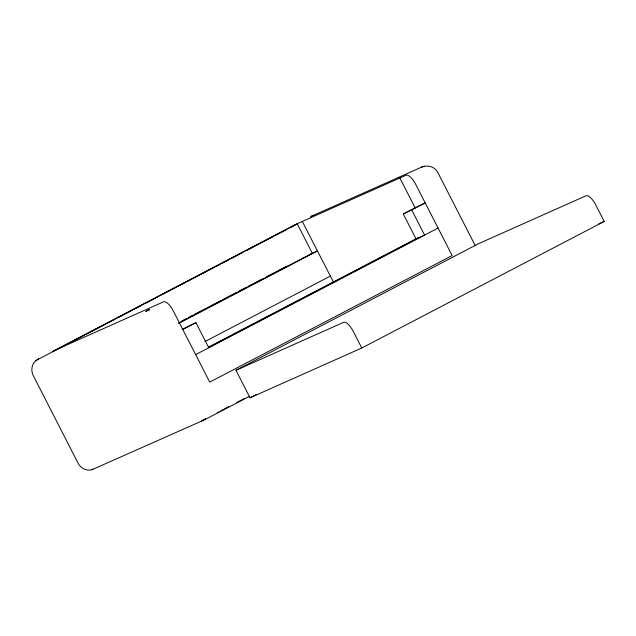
<?xml version="1.0" encoding="UTF-8"?>
<svg xmlns="http://www.w3.org/2000/svg" width="636" height="636" viewBox="0 0 636 636"><rect width="100%" height="100%" fill="white"/><g stroke="black" fill="none" stroke-linecap="round" stroke-linejoin="round"><path stroke-width="0.95" d="M313.953 215.373L310.614 217.059L311.489 216.208L421.326 167.252C427.098 164.605 434.897 166.417 437.878 172.626L475.251 245.663M36.928 359.952C31.8 362.925 30.584 370.327 33.152 375.383L78.18 463.374C80.7 468.279 87.633 471.928 92.824 469.193M35.815 360.564L296.177 224.206L406.014 175.242A12.315 4.468 62.4 0 1 415.737 184.416L452.156 255.561L209.737 382.125L173.318 310.98A12.315 4.468 62.4 0 0 163.595 301.806L54.783 350.309L297.203 223.745L312.3 253.255L178.796 322.953M37.572 359.61L38.446 358.76M53.758 350.77L52.883 351.613L56.397 349.784M58.154 348.862L68.696 343.361M70.453 342.446L72.21 341.524M73.967 340.61L84.501 335.108M86.258 334.186L100.313 326.856M102.07 325.934L113.486 319.972M117.883 317.682L131.938 310.344M133.695 309.43L141.597 305.304M145.986 303.006L157.41 297.044M161.798 294.754L169.701 290.628M171.458 289.706L175.854 287.416M177.611 286.502L185.513 282.376M187.27 281.454L197.812 275.952M199.569 275.038L201.326 274.116M203.083 273.202L213.617 267.7M215.373 266.778L219.77 264.489M221.527 263.574L229.429 259.448M231.186 258.526L242.602 252.564M246.999 250.274L257.54 244.773M259.297 243.85L261.046 242.936M262.803 242.022L273.345 236.52M275.102 235.598L286.518 229.636M290.914 227.346L295.303 225.057M181.57 321.116L186.841 318.366M188.598 317.451L192.986 315.154M194.743 314.24L205.285 308.738M207.042 307.816L208.799 306.902M210.556 305.988L221.09 300.478M222.846 299.564L236.902 292.226M238.659 291.312L246.561 287.186M248.318 286.264L252.715 283.974M254.472 283.06L262.374 278.926M266.77 276.636L286.971 266.087M178.66 323.422L317.436 250.966L302.339 221.463M182.166 329.4L195.888 322.643L208.831 347.749M403.288 213.966L425.142 202.956L403.288 213.966L416.151 239.112L424.602 235.105L411.738 209.96M182.723 329.52L195.888 322.643M204.784 341.651L330.386 276.08L317.436 250.966L310.591 254.018M208.242 347.28L418.162 237.681M208.306 347.622L418.679 237.792M195.665 354.626L438.085 228.062M235.964 370.311L478.391 243.755L586.026 195.777A12.362 4.492 62.4 0 1 595.757 204.943L604.2 221.439L361.781 348.003L250.035 397.81L235.964 370.311L343.599 322.333A12.362 4.492 62.4 0 1 353.338 331.499L361.781 348.003M217.234 412.708L218.991 411.786M220.748 410.872L228.65 406.746M236.56 402.62L244.463 398.494M249.487 396.339L204.569 419.792L91.711 469.829M250.035 397.81L256.189 394.598M598.794 223.848L604.2 221.439M424.347 166.171L421.326 167.252M311.489 216.208L313.612 215.461M399.853 177.985L415.197 207.956M330.386 276.08L333.447 282.098M205.444 418.941L201.739 420.793L205.444 418.941M148.283 309.796L145.835 311.553L149.54 309.7L148.283 309.796"/></g></svg>
